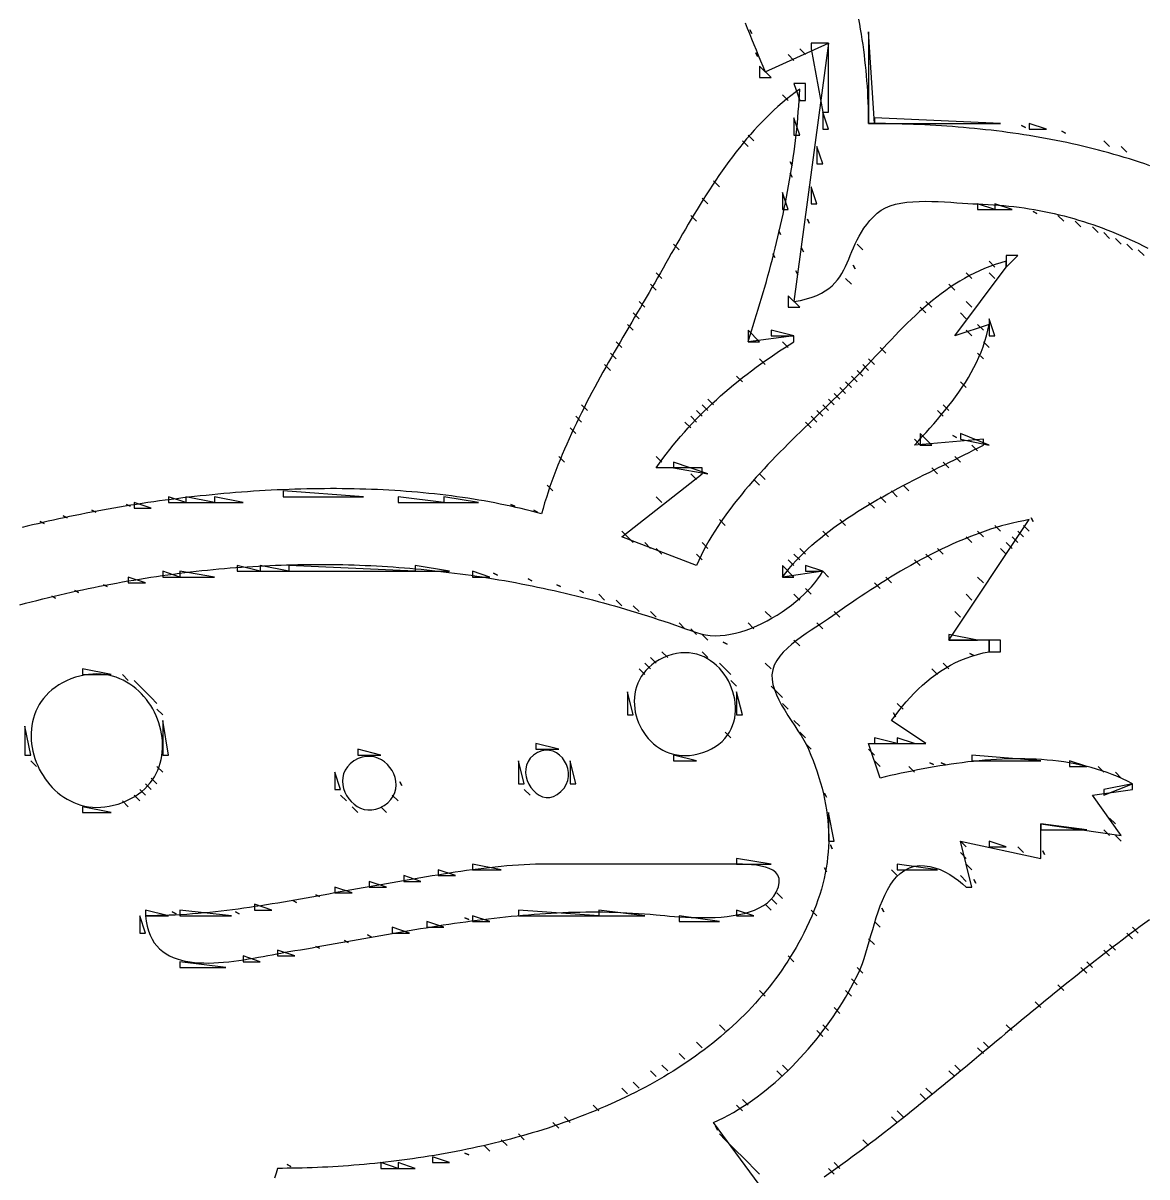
# Model space of a CAD drawing. Extents: x 0 to 589, y 0 to 633.
# Drawn here: x 286.7 to 482.5, y 295.5 to 496.5 of the extents above; entities that cross this region are included whole.
import ezdxf

# ---------------------------------------------------------------- set-up
doc = ezdxf.new("R2010")
doc.units = 0
for name, color, linetype in [('C250', 250, 'CONTINUOUS'), ('C251', 251, 'CONTINUOUS'), ('C252', 252, 'CONTINUOUS'), ('C253', 253, 'CONTINUOUS'), ('C254', 254, 'CONTINUOUS'), ('C27', 27, 'CONTINUOUS'), ('C37', 37, 'CONTINUOUS'), ('C49', 49, 'CONTINUOUS'), ('C59', 59, 'CONTINUOUS')]:
    doc.layers.add(name, color=color, linetype=linetype)

msp = doc.modelspace()

# ---------------------------------------------------------------- linework, layer by layer
at = {"layer": 'C250'}
for points in [[(434, 495), (434, 479), (435, 479), (434, 495)], [(286.1102, 395.1638), (287.1029, 395.4304), (288.0964, 395.691), (289.0903, 395.946), (290.0843, 396.1952), (291.0783, 396.4389), (292.072, 396.6772), (293.0652, 396.91), (294.0576, 397.1376), (295.049, 397.3599), (296.0392, 397.5771), (297.0279, 397.7893), (298.0149, 397.9966), (299, 398.199), (299.9944, 398.3986), (300.9885, 398.5931), (301.9823, 398.7825), (302.9756, 398.9669), (303.9686, 399.1461), (304.9612, 399.3202), (305.9534, 399.4893), (306.9453, 399.6532), (307.9367, 399.812), (308.9278, 399.9658), (309.9185, 400.1144), (310.9088, 400.2579), (311.8987, 400.3964), (312.8882, 400.5297), (313.8774, 400.658), (314.8661, 400.7812), (315.8545, 400.8992), (316.8425, 401.0122), (317.8301, 401.12), (318.8172, 401.2228), (319.804, 401.3205), (320.7904, 401.413), (321.7764, 401.5005), (322.762, 401.5829), (323.7472, 401.6602), (324.732, 401.7324), (325.7163, 401.7995), (326.7003, 401.8615), (327.6839, 401.9184), (328.6671, 401.9702), (329.6498, 402.0169), (330.6322, 402.0585), (331.6141, 402.0951), (332.5956, 402.1265), (333.5767, 402.1528), (334.5574, 402.1741), (335.5377, 402.1902), (336.5176, 402.2013), (337.497, 402.2072), (338.4761, 402.2081), (339.4547, 402.2039), (340.4329, 402.1945), (341.4106, 402.1801), (342.388, 402.1606), (343.3649, 402.136), (344.3414, 402.1063), (345.3174, 402.0715), (346.293, 402.0317), (347.2682, 401.9867), (348.243, 401.9366), (349.2173, 401.8815), (350.1913, 401.8212), (351.1647, 401.7559), (352.1377, 401.6855), (353.1103, 401.6099), (354.0825, 401.5293), (355.0542, 401.4436), (356.0255, 401.3528), (356.9963, 401.2569), (357.9667, 401.156), (358.9367, 401.0499), (359.9061, 400.9387), (360.8752, 400.8225), (361.8438, 400.7011), (362.812, 400.5747), (363.7797, 400.4432), (364.7469, 400.3066), (365.7137, 400.1649), (366.68, 400.0181), (367.6459, 399.8662), (368.6114, 399.7092), (369.5763, 399.5472), (370.5408, 399.38), (371.5049, 399.2078), (372.4685, 399.0305), (373.4316, 398.848), (374.3943, 398.6605), (375.3565, 398.4679), (376.3182, 398.2703), (377.2795, 398.0675), (378.2403, 397.8596), (379.2006, 397.6467), (380.1604, 397.4287), (381.1198, 397.2055), (382.0787, 396.9773), (383.0371, 396.744), (383.9951, 396.5057), (384.9526, 396.2622), (385.9096, 396.0136), (386.8661, 395.76), (387.8221, 395.5013), (388.7777, 395.2374), (389.7328, 394.9685), (390.6873, 394.6946), (391.6414, 394.4155), (392.595, 394.1313), (393.5482, 393.8421), (394.5008, 393.5477), (395.4529, 393.2483), (396.4046, 392.9438), (397.3558, 392.6342), (398.3064, 392.3196), (399.2566, 391.9998), (400.2063, 391.675), (401.1554, 391.345), (402.1041, 391.01), (403.0523, 390.6699), (404, 390.3248), (404.7689, 390.0851), (405.5686, 389.9164), (406.3958, 389.8157), (407.247, 389.7803), (408.1188, 389.8073), (409.0077, 389.8937), (409.9105, 390.0366), (410.8235, 390.2332), (411.7435, 390.4807), (412.667, 390.776), (413.5907, 391.1164), (414.511, 391.4989), (415.4246, 391.9207), (416.3281, 392.3789), (417.218, 392.8706), (418.0909, 393.3929), (418.9435, 393.943), (419.7722, 394.5179), (420.5738, 395.1148), (421.3447, 395.7308), (422.0816, 396.363), (422.781, 397.0085), (423.4396, 397.6644), (424.0539, 398.3279), (424.6205, 398.9961), (425.136, 399.6661), (425.5969, 400.335), (426, 401), (419, 400), (419.5636, 400.7413), (420.1512, 401.4683), (420.7618, 402.1811), (421.3945, 402.8802), (422.0484, 403.5658), (422.7228, 404.2384), (423.4167, 404.8982), (424.1292, 405.5456), (424.8594, 406.181), (425.6066, 406.8046), (426.3697, 407.4167), (427.148, 408.0179), (427.9405, 408.6082), (428.7464, 409.1882), (429.5648, 409.7582), (430.3949, 410.3184), (431.2357, 410.8692), (432.0863, 411.411), (432.946, 411.9441), (433.8138, 412.4688), (434.6888, 412.9854), (435.5702, 413.4944), (436.4571, 413.996), (437.3486, 414.4906), (438.2439, 414.9784), (439.142, 415.46), (440.0421, 415.9355), (440.9433, 416.4053), (441.8448, 416.8698), (442.7456, 417.3293), (443.645, 417.7841), (444.5419, 418.2345), (445.4356, 418.681), (446.3251, 419.1238), (447.2096, 419.5633), (448.0882, 419.9998), (448.96, 420.4337), (449.8243, 420.8652), (450.6799, 421.2948), (451.5262, 421.7227), (452.3622, 422.1493), (453.1871, 422.5749), (454, 423), (454, 424), (442, 423), (442.6698, 423.7289), (443.3414, 424.4638), (444.0129, 425.2052), (444.6824, 425.9534), (445.3482, 426.7089), (446.0082, 427.472), (446.6608, 428.2433), (447.3039, 429.0231), (447.9358, 429.8119), (448.5546, 430.6101), (449.1584, 431.4181), (449.7454, 432.2363), (450.3138, 433.0653), (450.8615, 433.9053), (451.3869, 434.7569), (451.8881, 435.6204), (452.3631, 436.4962), (452.8101, 437.3849), (453.2273, 438.2868), (453.6128, 439.2024), (453.9648, 440.1321), (454.2813, 441.0762), (454.5606, 442.0353), (454.8008, 443.0097), (455, 444), (449, 442), (458, 454), (458, 455), (457.0256, 454.7347), (456.0705, 454.437), (455.1341, 454.108), (454.2156, 453.749), (453.3146, 453.3611), (452.4302, 452.9456), (451.562, 452.5037), (450.7093, 452.0365), (449.8714, 451.5452), (449.0477, 451.0312), (448.2376, 450.4954), (447.4405, 449.9393), (446.6557, 449.3639), (445.8826, 448.7704), (445.1205, 448.1601), (444.3689, 447.5341), (443.6271, 446.8938), (442.8945, 446.2401), (442.1705, 445.5745), (441.4543, 444.8979), (440.7454, 444.2118), (440.0432, 443.5172), (439.3471, 442.8154), (438.6563, 442.1075), (437.9702, 441.3948), (437.2884, 440.6784), (436.61, 439.9596), (435.9345, 439.2396), (435.2612, 438.5195), (434.5896, 437.8006), (433.9189, 437.084), (433.2486, 436.371), (432.578, 435.6628), (431.9066, 434.9606), (431.2443, 434.2767), (430.5736, 433.5929), (429.8953, 432.9089), (429.2099, 432.2246), (428.5183, 431.5398), (427.821, 430.8541), (427.1188, 430.1674), (426.4124, 429.4795), (425.7025, 428.7901), (424.9897, 428.099), (424.2747, 427.406), (423.5583, 426.7109), (422.8411, 426.0133), (422.1238, 425.3132), (421.4071, 424.6103), (420.6917, 423.9044), (419.9784, 423.1952), (419.2677, 422.4825), (418.5604, 421.7661), (417.8571, 421.0458), (417.1587, 420.3214), (416.4657, 419.5925), (415.7788, 418.8591), (415.0988, 418.1209), (414.4263, 417.3776), (413.762, 416.629), (413.1066, 415.875), (412.4609, 415.1152), (411.8254, 414.3495), (411.201, 413.5777), (410.5882, 412.7994), (409.9878, 412.0146), (409.4004, 411.2229), (408.8269, 410.4242), (408.2677, 409.6182), (407.7237, 408.8047), (407.1956, 407.9835), (406.6839, 407.1543), (406.1895, 406.317), (405.713, 405.4713), (405.2551, 404.6169), (404.8165, 403.7537), (404.3979, 402.8815), (404, 402), (391, 407), (405, 418), (405, 419), (397, 419), (397.5694, 419.8182), (398.1514, 420.6261), (398.7458, 421.4238), (399.3522, 422.2112), (399.9704, 422.9885), (400.6001, 423.7559), (401.2411, 424.5132), (401.8932, 425.2608), (402.5559, 425.9986), (403.2291, 426.7267), (403.9126, 427.4452), (404.606, 428.1542), (405.3091, 428.8538), (406.0216, 429.5441), (406.7433, 430.2251), (407.4739, 430.897), (408.2131, 431.5598), (408.9607, 432.2136), (409.7163, 432.8585), (410.4799, 433.4945), (411.251, 434.1219), (412.0294, 434.7406), (412.8149, 435.3507), (413.6072, 435.9523), (414.406, 436.5456), (415.2111, 437.1306), (416.0222, 437.7073), (416.839, 438.2759), (417.6613, 438.8365), (418.4888, 439.3891), (419.3213, 439.9338), (420.1584, 440.4707), (421, 441), (421, 442), (413, 441), (413.3045, 441.9411), (413.6065, 442.8849), (413.9058, 443.8312), (414.2022, 444.7801), (414.4956, 445.7314), (414.7858, 446.685), (415.0727, 447.641), (415.3561, 448.5992), (415.6359, 449.5595), (415.9119, 450.522), (416.184, 451.4865), (416.4519, 452.4529), (416.7157, 453.4212), (416.975, 454.3914), (417.2298, 455.3633), (417.4798, 456.3369), (417.7251, 457.3121), (417.9653, 458.2889), (418.2003, 459.2672), (418.4301, 460.2468), (418.6544, 461.2278), (418.873, 462.2101), (419.0859, 463.1937), (419.2929, 464.1783), (419.4937, 465.164), (419.6884, 466.1508), (419.8767, 467.1385), (420.0584, 468.127), (420.2335, 469.1164), (420.4017, 470.1065), (420.5629, 471.0972), (420.7169, 472.0886), (420.8637, 473.0805), (421.003, 474.0728), (421.1347, 475.0656), (421.2587, 476.0587), (421.3747, 477.052), (421.4827, 478.0455), (421.5825, 479.0392), (421.6739, 480.0329), (421.7567, 481.0266), (421.8309, 482.0202), (421.8963, 483.0137), (421.9527, 484.007), (422, 485), (421.2157, 484.4317), (420.4446, 483.8447), (419.6864, 483.2395), (418.9408, 482.6169), (418.2076, 481.9773), (417.4865, 481.3216), (416.7771, 480.6502), (416.0793, 479.9638), (415.3927, 479.2631), (414.7171, 478.5486), (414.0521, 477.821), (413.3977, 477.0809), (412.7533, 476.3289), (412.1189, 475.5657), (411.494, 474.7919), (410.8785, 474.0081), (410.272, 473.215), (409.6743, 472.4131), (409.0851, 471.6031), (408.5041, 470.7856), (407.9311, 469.9613), (407.3658, 469.1308), (406.8078, 468.2946), (406.2571, 467.4535), (405.7131, 466.608), (405.1758, 465.7588), (404.6447, 464.9065), (404.1197, 464.0518), (403.6005, 463.1952), (403.0867, 462.3373), (402.5782, 461.4789), (402.0746, 460.6205), (401.5756, 459.7628), (401.0811, 458.9064), (400.5906, 458.0518), (400.104, 457.1999), (399.621, 456.351), (399.1413, 455.506), (398.6645, 454.6654), (398.1906, 453.8298), (397.7191, 453), (397.2284, 452.1404), (396.7347, 451.2808), (396.2382, 450.4211), (395.7393, 449.5612), (395.2383, 448.7009), (394.7357, 447.8402), (394.2317, 446.979), (393.7267, 446.1172), (393.2211, 445.2546), (392.7152, 444.3913), (392.2094, 443.527), (391.7039, 442.6618), (391.1992, 441.7954), (390.6957, 440.9279), (390.1936, 440.059), (389.6933, 439.1888), (389.1951, 438.3171), (388.6995, 437.4439), (388.2068, 436.5689), (387.7173, 435.6922), (387.2313, 434.8136), (386.7493, 433.9331), (386.2715, 433.0505), (385.7984, 432.1657), (385.3302, 431.2787), (384.8674, 430.3893), (384.4102, 429.4975), (383.9591, 428.6032), (383.5144, 427.7062), (383.0763, 426.8065), (382.6454, 425.9039), (382.2219, 424.9985), (381.8062, 424.09), (381.3986, 423.1784), (380.9995, 422.2635), (380.6092, 421.3454), (380.2281, 420.4239), (379.8566, 419.4988), (379.495, 418.5702), (379.1435, 417.6379), (378.8027, 416.7017), (378.4729, 415.7617), (378.1543, 414.8177), (377.8474, 413.8696), (377.5524, 412.9174), (377.2698, 411.9608), (377, 411), (376.1243, 411.2414), (375.2419, 411.4754), (374.353, 411.702), (373.4576, 411.9214), (372.556, 412.1335), (371.6484, 412.3384), (370.7347, 412.5362), (369.8152, 412.7269), (368.89, 412.9105), (367.9593, 413.0871), (367.0232, 413.2568), (366.0819, 413.4196), (365.1354, 413.5756), (364.184, 413.7247), (363.2278, 413.8672), (362.2669, 414.0029), (361.3015, 414.132), (360.3316, 414.2546), (359.3576, 414.3706), (358.3794, 414.4801), (357.3973, 414.5831), (356.4114, 414.6798), (355.4218, 414.7702), (354.4287, 414.8543), (353.4322, 414.9321), (352.4325, 415.0038), (351.4297, 415.0694), (350.4239, 415.1288), (349.4154, 415.1823), (348.4042, 415.2298), (347.3904, 415.2713), (346.3743, 415.307), (345.356, 415.3369), (344.3356, 415.361), (343.3133, 415.3793), (342.2891, 415.392), (341.2633, 415.3991), (340.236, 415.4006), (339.2074, 415.3967), (338.1775, 415.3872), (337.1465, 415.3723), (336.1146, 415.3521), (335.082, 415.3266), (334.0486, 415.2958), (333.0148, 415.2598), (331.9807, 415.2186), (330.9463, 415.1723), (329.9118, 415.121), (328.8775, 415.0647), (327.8433, 415.0034), (326.8095, 414.9372), (325.7762, 414.8662), (324.7436, 414.7903), (323.7118, 414.7097), (322.6809, 414.6245), (321.6511, 414.5345), (320.6225, 414.44), (319.5953, 414.3409), (318.5696, 414.2373), (317.5456, 414.1293), (316.5233, 414.0169), (315.503, 413.9002), (314.4849, 413.7791), (313.4689, 413.6538), (312.4553, 413.5244), (311.4443, 413.3908), (310.4359, 413.2531), (309.4303, 413.1113), (308.4277, 412.9656), (307.4282, 412.816), (306.4319, 412.6624), (305.439, 412.5051), (304.4497, 412.3439), (303.464, 412.1791), (302.4821, 412.0105), (301.5042, 411.8383), (300.5304, 411.6626), (299.5609, 411.4833), (298.5957, 411.3005), (297.6351, 411.1143), (296.6792, 410.9248), (295.7281, 410.7319), (294.7819, 410.5357), (293.8409, 410.3364), (292.9051, 410.1338), (291.9748, 409.9282), (291.05, 409.7195), (290.1308, 409.5077), (289.2176, 409.293), (288.3102, 409.0754), (287.409, 408.8549), (286.5141, 408.6316)], [(426, 481), (426, 478), (427, 478), (426, 481)], [(421, 480), (421, 477), (422, 477), (421, 480)], [(460.666656, 478.666656), (461.333344, 478.333344), (460.666656, 478.666656)], [(413, 477), (414, 476), (413, 477)], [(407, 469), (408, 468), (407, 469)], [(456, 465), (456, 464), (459, 464), (456, 465)], [(455, 453), (456, 452), (455, 453)], [(443, 447), (444, 446), (443, 447)], [(451, 448), (452, 447), (451, 448)], [(455, 445), (455, 442), (456, 442), (455, 445)], [(392, 444), (393, 443), (392, 444)], [(413, 443), (413, 441), (415, 441), (413, 443)], [(436, 440), (437, 439), (436, 440)], [(434, 438), (435, 437), (434, 438)], [(406, 431), (407, 430), (406, 431)], [(405, 430), (406, 429), (405, 430)], [(446, 429), (447, 428), (446, 429)], [(402, 427), (403, 426), (402, 427)], [(450, 425), (450, 424), (455, 423), (450, 425)], [(452, 423), (453, 422), (452, 423)], [(306, 413), (306, 412), (309, 412), (306, 413)], [(352, 414), (352, 413), (360, 413), (352, 414)], [(434, 413), (435, 412), (434, 413)], [(375.666656, 411.666656), (376.333344, 411.333344), (375.666656, 411.666656)], [(418, 290), (407, 305), (407.8671, 305.4006), (408.7284, 305.8267), (409.5835, 306.2773), (410.4319, 306.7519), (411.2734, 307.2497), (412.1075, 307.7699), (412.9339, 308.3118), (413.7521, 308.8746), (414.5617, 309.4577), (415.3625, 310.0602), (416.1539, 310.6815), (416.9357, 311.3208), (417.7075, 311.9774), (418.4688, 312.6505), (419.2192, 313.3394), (419.9585, 314.0434), (420.6861, 314.7617), (421.4018, 315.4935), (422.1052, 316.2382), (422.7958, 316.9951), (423.4732, 317.7633), (424.1372, 318.5421), (424.7872, 319.3309), (425.423, 320.1288), (426.0442, 320.9351), (426.6503, 321.7491), (427.241, 322.5701), (427.8158, 323.3973), (428.3745, 324.2299), (428.9166, 325.0673), (429.4418, 325.9087), (429.9496, 326.7534), (430.4397, 327.6006), (430.9117, 328.4496), (431.3652, 329.2996), (431.7998, 330.15), (432.2152, 331), (432.5731, 331.8067), (432.9093, 332.671), (433.2283, 333.5849), (433.5343, 334.5403), (433.8316, 335.5292), (434.1246, 336.5436), (434.4176, 337.5755), (434.715, 338.6167), (435.021, 339.6593), (435.34, 340.6953), (435.6764, 341.7165), (436.0343, 342.715), (436.4183, 343.6827), (436.8326, 344.6116), (437.2814, 345.4936), (437.7693, 346.3208), (438.3005, 347.0851), (438.8792, 347.7783), (439.51, 348.3927), (440.2978, 348.9691), (441.1255, 349.3774), (441.9845, 349.6307), (442.8659, 349.7424), (443.7611, 349.7258), (444.6614, 349.5942), (445.558, 349.3609), (446.4422, 349.0393), (447.3053, 348.6427), (448.1387, 348.1843), (448.9335, 347.6775), (449.6812, 347.1357), (450.3729, 346.572), (451, 346), (452, 346), (450, 354), (464, 351), (464, 357), (478, 355), (473, 362), (480, 363), (480, 364), (479.1271, 364.4413), (478.2449, 364.8556), (477.3538, 365.2433), (476.4542, 365.605), (475.5464, 365.9414), (474.6309, 366.253), (473.7079, 366.5404), (472.7779, 366.8041), (471.8413, 367.0447), (470.8985, 367.2628), (469.9497, 367.459), (468.9955, 367.6339), (468.0361, 367.788), (467.072, 367.9219), (466.1036, 368.0362), (465.1312, 368.1315), (464.1552, 368.2083), (463.176, 368.2672), (462.1939, 368.3088), (461.2094, 368.3337), (460.2229, 368.3425), (459.2346, 368.3357), (458.2451, 368.3139), (457.2546, 368.2776), (456.2635, 368.2275), (455.2723, 368.1642), (454.2814, 368.0881), (453.291, 368), (452.3016, 367.9003), (451.3135, 367.7897), (450.3272, 367.6687), (449.343, 367.5378), (448.3613, 367.3978), (447.3825, 367.2491), (446.4069, 367.0923), (445.435, 366.928), (444.4671, 366.7568), (443.5037, 366.5793), (442.545, 366.396), (441.5914, 366.2075), (440.6434, 366.0144), (439.7014, 365.8173), (438.7656, 365.6167), (437.8365, 365.4132), (436.9145, 365.2075), (436, 365), (434, 371), (444, 371), (438, 375), (438.6123, 375.848), (439.2411, 376.6769), (439.887, 377.4852), (440.5503, 378.2716), (441.2317, 379.0347), (441.9316, 379.7734), (442.6505, 380.4861), (443.389, 381.1716), (444.1476, 381.8286), (444.9267, 382.4556), (445.7269, 383.0515), (446.5486, 383.6148), (447.3925, 384.1442), (448.259, 384.6384), (449.1486, 385.0961), (450.0618, 385.5159), (450.9991, 385.8964), (451.9611, 386.2365), (452.9482, 386.5346), (453.961, 386.7895), (455, 387), (455, 389), (448, 389), (462, 410), (461.0294, 409.8216), (460.061, 409.6217), (459.095, 409.4009), (458.1313, 409.1596), (457.1703, 408.8986), (456.212, 408.6185), (455.2565, 408.3199), (454.304, 408.0034), (453.3547, 407.6697), (452.4086, 407.3193), (451.4659, 406.9529), (450.5267, 406.5712), (449.5912, 406.1746), (448.6595, 405.7639), (447.7318, 405.3396), (446.8081, 404.9024), (445.8886, 404.453), (444.9735, 403.9918), (444.0628, 403.5196), (443.1568, 403.037), (442.2555, 402.5445), (441.3591, 402.0429), (440.4678, 401.5327), (439.5815, 401.0145), (438.7006, 400.489), (437.8252, 399.9567), (436.9552, 399.4184), (436.091, 398.8746), (435.2327, 398.326), (434.3803, 397.7731), (433.534, 397.2166), (432.6939, 396.6571), (431.8603, 396.0953), (431.0331, 395.5317), (430.2127, 394.9669), (429.399, 394.4017), (428.5922, 393.8365), (427.7925, 393.2721), (427, 392.7091), (426.3417, 392.2568), (425.6091, 391.777), (424.8194, 391.2694), (423.9898, 390.7341), (423.1375, 390.1709), (422.2798, 389.5797), (421.434, 388.9605), (420.6173, 388.3131), (419.8469, 387.6375), (419.1401, 386.9335), (418.5141, 386.2011), (417.9862, 385.4402), (417.5737, 384.6506), (417.2936, 383.8323), (417.1635, 382.9853), (417.1834, 382.1452), (417.328, 381.2838), (417.5819, 380.4051), (417.9297, 379.5133), (418.3559, 378.6124), (418.8451, 377.7065), (419.3818, 376.7996), (419.9507, 375.8959), (420.5363, 374.9994), (421.1231, 374.1141), (421.6958, 373.2443), (422.2389, 372.3938), (422.7369, 371.5669), (423.1745, 370.7676), (423.5362, 370), (423.9478, 369.0056), (424.3343, 368.02), (424.6958, 367.0427), (425.0319, 366.0732), (425.3427, 365.111), (425.6279, 364.1555), (425.8874, 363.2062), (426.1211, 362.2625), (426.3289, 361.324), (426.5107, 360.3901), (426.6663, 359.4604), (426.7955, 358.5342), (426.8984, 357.611), (426.9746, 356.6904), (427.0242, 355.7718), (427.047, 354.8546), (427.0428, 353.9384), (427.0115, 353.0226), (426.953, 352.1068), (426.8671, 351.1903), (426.7538, 350.2726), (426.6129, 349.3533), (426.4443, 348.4318), (426.2478, 347.5076), (426.0234, 346.5801), (425.7708, 345.6488), (425.49, 344.7133), (425.1808, 343.7729), (424.8432, 342.8272), (424.4769, 341.8756), (424.0819, 340.9176), (423.6579, 339.9526), (423.205, 338.9803), (422.723, 338)], [(429, 410), (430, 409), (429, 410)], [(426, 408), (427, 407), (426, 408)], [(422, 405), (423, 404), (422, 405)], [(457, 405), (458, 404), (457, 405)], [(328, 402), (328, 401), (333, 401), (328, 402)], [(355, 402), (355, 401), (361, 401), (355, 402)], [(311, 401), (311, 400), (314, 400), (311, 401)], [(379.666656, 398.666656), (380.333344, 398.333344), (379.666656, 398.666656)], [(383.666656, 397.666656), (384.333344, 397.333344), (383.666656, 397.666656)], [(428, 394), (429, 393), (428, 394)], [(449, 394), (450, 393), (449, 394)], [(401, 392), (402, 391), (401, 392)], [(408.666656, 388.666656), (409.333344, 388.333344), (408.666656, 388.666656)], [(445, 384), (446, 383), (445, 384)], [(418, 380), (419, 379), (418, 380)], [(438.333344, 376.333344), (438.666656, 375.666656), (438.333344, 376.333344)], [(311, 375), (311, 369), (312, 369), (311, 375)], [(421, 375), (422, 374), (421, 375)], [(409, 373), (410, 372), (409, 373)], [(439, 372), (439, 371), (442, 371), (439, 372)], [(376, 371), (376, 370), (380, 370), (376, 371)], [(423, 371), (424, 370), (423, 371)], [(288, 368), (289, 367), (288, 368)], [(382, 368), (382, 364), (383, 364), (382, 368)], [(446.666656, 367.666656), (447.333344, 367.333344), (446.666656, 367.666656)], [(474, 367), (475, 366), (474, 367)], [(307, 363), (308, 362), (307, 363)], [(450, 354), (451, 353), (450, 354)], [(477, 355), (478, 354), (477, 355)], [(337.666656, 344.666656), (338.333344, 344.333344), (337.666656, 344.666656)], [(417, 344), (418, 343), (417, 344)], [(308, 342), (308, 341), (312, 341), (308, 342)], [(333.666656, 343.666656), (334.333344, 343.333344), (333.666656, 343.666656)], [(373, 342), (373, 341), (387, 341), (373, 342)], [(411, 342), (411, 341), (414, 341), (411, 342)], [(482.9301, 340.285), (482.1338, 339.6971), (481.3427, 339.1109), (480.5566, 338.5272), (479.7757, 337.9467), (479, 337.3703), (478.2041, 336.7769), (477.4096, 336.1802), (476.6166, 335.58), (475.8248, 334.9765), (475.0343, 334.37), (474.2451, 333.7603), (473.457, 333.1478), (472.67, 332.5325), (471.8841, 331.9145), (471.0992, 331.2939), (470.3152, 330.6709), (469.5322, 330.0456), (468.75, 329.4181), (467.9685, 328.7884), (467.1879, 328.1568), (466.4079, 327.5233), (465.6285, 326.8881), (464.8497, 326.2513), (464.0714, 325.6129), (463.2936, 324.9731), (462.5162, 324.3321), (461.7392, 323.6899), (460.9625, 323.0467), (460.1861, 322.4025), (459.4098, 321.7576), (458.6337, 321.1119), (457.8577, 320.4657), (457.0818, 319.819), (456.3058, 319.1719), (455.5298, 318.5247), (454.7536, 317.8773), (453.9773, 317.2299), (453.2007, 316.5827), (452.4239, 315.9357), (451.6468, 315.289), (450.8692, 314.6429), (450.0913, 313.9973), (449.3128, 313.3524), (448.5338, 312.7084), (447.7542, 312.0653), (446.9739, 311.4232), (446.193, 310.7823), (445.4112, 310.1428), (444.6287, 309.5046), (443.8453, 308.868), (443.061, 308.233), (442.2757, 307.5997), (441.4894, 306.9684), (440.702, 306.339), (439.9135, 305.7117), (439.1237, 305.0867), (438.3328, 304.464), (437.5405, 303.8438), (436.747, 303.2261), (435.952, 302.6112), (435.1555, 301.999), (434.3576, 301.3898), (433.5581, 300.7836), (432.7569, 300.1806), (431.9542, 299.5809), (431.1496, 298.9845), (430.3434, 298.3917), (429.5352, 297.8025), (428.7253, 297.217), (427.9133, 296.6354), (427.0994, 296.0578), (426.2835, 295.4843)], [(435, 340), (436, 339), (435, 340)], [(422.7229, 338), (422.2882, 337.157), (421.8402, 336.3246), (421.3792, 335.5028), (420.9052, 334.6916), (420.4185, 333.8908), (419.9191, 333.1004), (419.4074, 332.3203), (418.8834, 331.5506), (418.3474, 330.7911), (417.7995, 330.0418), (417.2398, 329.3026), (416.6686, 328.5735), (416.0861, 327.8544), (415.4923, 327.1453), (414.8875, 326.4461), (414.2719, 325.7567), (413.6456, 325.0771), (413.0088, 324.4073), (412.3616, 323.7472), (411.7043, 323.0967), (411.037, 322.4557), (410.3599, 321.8243), (409.6732, 321.2024), (408.977, 320.5898), (408.2715, 319.9866), (407.5569, 319.3927), (406.8333, 318.8081), (406.101, 318.2326), (405.36, 317.6663), (404.6107, 317.109), (403.853, 316.5608), (403.0874, 316.0215), (402.3138, 315.4911), (401.5324, 314.9696), (400.7435, 314.4569), (399.9473, 313.9529), (399.1438, 313.4576), (398.3332, 312.971), (397.5159, 312.4929), (396.6918, 312.0233), (395.8612, 311.5622), (395.0242, 311.1095), (394.1811, 310.6652), (393.332, 310.2291), (392.477, 309.8013), (391.6164, 309.3817), (390.7503, 308.9702), (389.8789, 308.5668), (389.0024, 308.1714), (388.1209, 307.7839), (387.2346, 307.4044), (386.3437, 307.0327), (385.4484, 306.6689), (384.5488, 306.3127), (383.6451, 305.9643), (382.7375, 305.6234), (381.8261, 305.2902), (380.9112, 304.9645), (379.9929, 304.6462), (379.0713, 304.3353), (378.1467, 304.0318), (377.2192, 303.7356), (376.289, 303.4466), (375.3563, 303.1649), (374.4211, 302.8902), (373.4839, 302.6226), (372.5446, 302.3621), (371.6034, 302.1085), (370.6606, 301.8618), (369.7163, 301.6219), (368.7707, 301.3889), (367.8239, 301.1626), (366.8761, 300.943), (365.9276, 300.73), (364.9784, 300.5236), (364.0287, 300.3237), (363.0788, 300.1302), (362.1288, 299.9432), (361.1788, 299.7625), (360.2291, 299.5882), (359.2798, 299.42), (358.331, 299.2581), (357.383, 299.1023), (356.436, 298.9525), (355.49, 298.8088), (354.5454, 298.671), (353.6022, 298.5392), (352.6606, 298.4131), (351.7208, 298.2929), (350.783, 298.1785), (349.8473, 298.0697), (348.9139, 297.9665), (347.983, 297.8689), (347.0548, 297.7769), (346.1294, 297.6903), (345.2071, 297.6091), (344.2879, 297.5332), (343.3721, 297.4627), (342.4598, 297.3974), (341.5512, 297.3372), (340.6465, 297.2822), (339.7458, 297.2323), (338.8493, 297.1874), (337.9573, 297.1475), (337.0698, 297.1125), (336.1871, 297.0823), (335.3093, 297.0569), (334.4365, 297.0362), (333.5691, 297.0203), (332.707, 297.0089), (331.8506, 297.0022), (331, 297)], [(331, 335), (331, 334), (334, 334), (331, 335)], [(420, 334), (421, 333), (420, 334)], [(475, 335), (476, 334), (475, 335)], [(415, 328), (416, 327), (415, 328)], [(419, 315), (420, 314), (419, 315)], [(443, 310), (444, 309), (443, 310)], [(386, 308), (387, 307), (386, 308)], [(412, 309), (413, 308), (412, 309)], [(363.666656, 299.666656), (364.333344, 299.333344), (363.666656, 299.666656)], [(331, 297), (330.7456, 296.1617), (330.4754, 295.3227)], [(427, 297), (428, 296), (427, 297)]]:
    msp.add_lwpolyline(points, dxfattribs=at)
at = {"layer": 'C251'}
for points in [[(412.5011, 496.5399), (412.8695, 495.6083), (413.242, 494.6724), (413.619, 493.7322), (414.001, 492.7877), (414.3883, 491.8389), (414.7814, 490.8858), (415.1808, 489.9282), (415.5868, 488.9663), (416, 488), (427, 493), (421, 448), (422.1518, 448.2045), (423.1977, 448.4532), (424.1444, 448.744), (424.9988, 449.0746), (425.7676, 449.4429), (426.4577, 449.8469), (427.076, 450.2843), (427.6291, 450.7529), (428.1239, 451.2508), (428.5672, 451.7756), (428.9659, 452.3253), (429.3267, 452.8978), (429.6565, 453.4908), (429.9621, 454.1022), (430.2502, 454.7299), (430.5277, 455.3718), (430.8014, 456.0257), (431.0782, 456.6894), (431.3648, 457.3608), (431.668, 458.0378), (431.9946, 458.7182), (432.3515, 459.3999), (432.7455, 460.0807), (433.1834, 460.7584), (433.672, 461.4311), (434.218, 462.0964), (434.8284, 462.7523), (435.51, 463.3966), (436.1738, 463.8977), (436.9292, 464.3158), (437.7658, 464.6573), (438.6732, 464.9286), (439.6409, 465.1363), (440.6588, 465.2867), (441.7163, 465.3864), (442.8031, 465.4418), (443.9089, 465.4594), (445.0231, 465.4457), (446.1356, 465.4072), (447.2358, 465.3503), (448.3135, 465.2814), (449.3582, 465.2072), (450.3596, 465.134), (451.3072, 465.0682), (452.1908, 465.0165), (453, 464.9853), (453.9156, 464.9566), (454.8276, 464.9157), (455.7361, 464.8627), (456.6408, 464.7977), (457.5419, 464.7207), (458.4391, 464.6319), (459.3326, 464.5314), (460.2223, 464.4191), (461.1081, 464.2953), (461.9899, 464.16), (462.8678, 464.0133), (463.7417, 463.8553), (464.6115, 463.6861), (465.4773, 463.5057), (466.3389, 463.3143), (467.1963, 463.1119), (468.0496, 462.8987), (468.8985, 462.6747), (469.7432, 462.44), (470.5835, 462.1947), (471.4195, 461.9389), (472.251, 461.6726), (473.078, 461.3961), (473.9006, 461.1093), (474.7185, 460.8124), (475.5319, 460.5054), (476.3407, 460.1884), (477.1448, 459.8616), (477.9441, 459.5249), (478.7387, 459.1786), (479.5285, 458.8227), (480.3134, 458.4572), (481.0935, 458.0823), (481.8686, 457.698), (482.6388, 457.3045)], [(483.0037, 471.6596), (482.1203, 471.9632), (481.2338, 472.2596), (480.3442, 472.5486), (479.4517, 472.8305), (478.5562, 473.1053), (477.6578, 473.373), (476.7565, 473.6337), (475.8525, 473.8874), (474.9456, 474.1342), (474.036, 474.3742), (473.1238, 474.6074), (472.209, 474.8338), (471.2915, 475.0535), (470.3715, 475.2667), (469.4491, 475.4732), (468.5242, 475.6732), (467.5969, 475.8668), (466.6673, 476.0539), (465.7354, 476.2347), (464.8012, 476.4092), (463.8648, 476.5775), (462.9263, 476.7396), (461.9856, 476.8955), (461.0429, 477.0454), (460.0982, 477.1892), (459.1515, 477.3271), (458.2029, 477.4591), (457.2524, 477.5852), (456.3001, 477.7055), (455.346, 477.8201), (454.3901, 477.929), (453.4326, 478.0323), (452.4735, 478.1299), (451.5127, 478.2221), (450.5504, 478.3088), (449.5866, 478.3901), (448.6213, 478.466), (447.6547, 478.5366), (446.6866, 478.602), (445.7173, 478.6622), (444.7467, 478.7173), (443.7749, 478.7673), (442.8019, 478.8122), (441.8278, 478.8522), (440.8526, 478.8873), (439.8763, 478.9175), (438.8991, 478.9429), (437.921, 478.9636), (436.9419, 478.9796), (435.9621, 478.9909), (434.9814, 478.9977), (434, 479), (433.9955, 479.939), (433.9822, 480.875), (433.9602, 481.8081), (433.9294, 482.7381), (433.8898, 483.6651), (433.8416, 484.589), (433.7848, 485.5099), (433.7194, 486.4276), (433.6455, 487.3423), (433.5631, 488.2538), (433.4723, 489.1622), (433.3731, 490.0674), (433.2655, 490.9694), (433.1496, 491.8682), (433.0254, 492.7638), (432.893, 493.6561), (432.7525, 494.5452), (432.6038, 495.431), (432.447, 496.3136), (432.2822, 497.1928)], [(420, 491), (421, 490), (420, 491)], [(422, 492), (423, 491), (422, 492)], [(421, 486), (422, 483), (423, 483), (423, 486), (421, 486)], [(475, 476), (476, 475), (475, 476)], [(420.333344, 472.333344), (420.666656, 471.666656), (420.333344, 472.333344)], [(419, 467), (419, 464), (420, 464), (419, 467)], [(424, 468), (424, 465), (425, 465), (424, 468)], [(405, 466), (406, 465), (405, 466)], [(403, 463), (404, 462), (403, 463)], [(423.333344, 462.333344), (423.666656, 461.666656), (423.333344, 462.333344)], [(473, 461), (474, 460), (473, 461)], [(400, 458), (401, 457), (400, 458)], [(417.333344, 456.333344), (417.666656, 455.666656), (417.333344, 456.333344)], [(422.333344, 457.333344), (422.666656, 456.666656), (422.333344, 457.333344)], [(432, 458), (433, 457), (432, 458)], [(455, 455), (456, 454), (455, 455)], [(421.333344, 453.333344), (421.666656, 452.666656), (421.333344, 453.333344)], [(451, 453), (452, 452), (451, 453)], [(396, 451), (397, 450), (396, 451)], [(430, 452), (431, 451), (430, 452)], [(448, 451), (449, 450), (448, 451)], [(444, 448), (445, 447), (444, 448)], [(393, 446), (394, 445), (393, 446)], [(451, 443), (452, 442), (451, 443)], [(453, 444), (454, 443), (453, 444)], [(419, 441), (420, 440), (419, 441)], [(454, 441), (455, 440), (454, 441)], [(389, 439), (390, 438), (389, 439)], [(453, 439), (454, 438), (453, 439)], [(388, 437), (389, 436), (388, 437)], [(415, 438), (416, 437), (415, 438)], [(433, 437), (434, 436), (433, 437)], [(411, 435), (412, 434), (411, 435)], [(431, 435), (432, 434), (431, 435)], [(432, 436), (433, 435), (432, 436)], [(430, 434), (431, 433), (430, 434)], [(404, 429), (405, 428), (404, 429)], [(447, 430), (448, 429), (447, 430)], [(403, 428), (404, 427), (403, 428)], [(442, 424), (443, 423), (442, 424)], [(380, 421), (381, 420), (380, 421)], [(400, 420), (400, 419), (406, 418), (400, 420)], [(445, 419), (446, 418), (445, 419)], [(415, 418), (416, 417), (415, 418)], [(438, 415), (439, 414), (438, 415)], [(315, 414), (315, 413), (320, 413), (315, 414)], [(436, 414), (437, 413), (436, 414)], [(293.666656, 410.666656), (294.333344, 410.333344), (293.666656, 410.666656)], [(298.666656, 411.666656), (299.333344, 411.333344), (298.666656, 411.666656)], [(289.666656, 409.666656), (290.333344, 409.333344), (289.666656, 409.666656)], [(408, 410), (409, 409), (408, 410)], [(456, 409), (457, 408), (456, 409)], [(392, 407), (393, 406), (392, 407)], [(395, 406), (396, 405), (395, 406)], [(451, 407), (452, 406), (451, 407)], [(458, 406), (459, 405), (458, 406)], [(459, 407), (460, 406), (459, 407)], [(397, 405), (398, 404), (397, 405)], [(404, 404), (405, 403), (404, 404)], [(421, 404), (422, 403), (421, 404)], [(333, 402), (333, 401), (355, 401), (333, 402)], [(305, 400), (305, 399), (308, 399), (305, 400)], [(368.666656, 400.666656), (369.333344, 400.333344), (368.666656, 400.666656)], [(426, 401), (427, 400), (426, 401)], [(437, 400), (438, 399), (437, 400)], [(453, 400), (454, 399), (453, 400)], [(374.666656, 399.666656), (375.333344, 399.333344), (374.666656, 399.666656)], [(295.666656, 397.666656), (296.333344, 397.333344), (295.666656, 397.666656)], [(421, 397), (422, 396), (421, 397)], [(393, 395), (394, 394), (393, 395)], [(396, 394), (397, 393), (396, 394)], [(413, 392), (414, 391), (413, 392)], [(403, 391), (404, 390), (403, 391)], [(405, 390), (406, 389), (405, 390)], [(448, 390), (448, 389), (453, 389), (448, 390)], [(421, 389), (422, 388), (421, 389)], [(455, 389), (455, 387), (457, 387), (457, 389), (455, 389)], [(399.004639, 386.253845), (398.2214, 385.9272), (397.4995, 385.5603), (396.8375, 385.1558), (396.2345, 384.7163), (395.6893, 384.2449), (395.2008, 383.7441), (394.7678, 383.2169), (394.3893, 382.6659), (394.0641, 382.0941), (393.7911, 381.5041), (393.5691, 380.8988), (393.3971, 380.281), (393.2739, 379.6534), (393.1985, 379.0188), (393.1696, 378.38), (393.1862, 377.7399), (393.2472, 377.1011), (393.3514, 376.4666), (393.4976, 375.839), (393.6849, 375.2212), (393.9121, 374.6159), (394.1779, 374.026), (394.4814, 373.4542), (394.8214, 372.9033), (395.1968, 372.3761), (395.6065, 371.8754), (396.0493, 371.4039), (396.5241, 370.9646), (397.0298, 370.5601), (397.5653, 370.1932), (398.1294, 369.8668), (398.7211, 369.5836), (399.3392, 369.3464), (399.9826, 369.158), (400.6501, 369.0212), (401.3407, 368.9388), (402.0533, 368.9135), (402.7866, 368.9482), (403.5397, 369.0456), (404.3113, 369.2085), (405.1004, 369.4398), (405.9058, 369.7422), (406.6417, 370.0856), (407.3129, 370.4731), (407.9207, 370.9014), (408.4666, 371.3673), (408.9517, 371.8675), (409.3776, 372.3989), (409.7455, 372.9582), (410.0568, 373.5422), (410.3128, 374.1476), (410.5149, 374.7712), (410.6645, 375.4097), (410.7629, 376.0601), (410.8114, 376.7189), (410.8114, 377.383), (410.7643, 378.0492), (410.6714, 378.7142), (410.534, 379.3748), (410.3536, 380.0278), (410.1314, 380.6698), (409.8689, 381.2978), (409.5673, 381.9085), (409.228, 382.4986), (408.8524, 383.0649), (408.4418, 383.6042), (407.9975, 384.1132), (407.521, 384.5887), (407.0136, 385.0275), (406.4766, 385.4264), (405.9114, 385.7821), (405.3193, 386.0914), (404.7017, 386.3511), (404.06, 386.5579), (403.3954, 386.7086), (402.7094, 386.7999), (402.0032, 386.8287), (401.2783, 386.7918), (400.536, 386.6858), (399.7776, 386.5075), (399.0046, 386.2538)], [(398, 387), (399, 386), (398, 387)], [(405, 387), (406, 386), (405, 387)], [(395, 385), (396, 384), (395, 385)], [(408, 385), (409, 384), (408, 385)], [(304, 383), (305, 382), (304, 383)], [(410, 382), (411, 381), (410, 382)], [(307, 381), (308, 380), (307, 381)], [(308, 380), (309, 379), (308, 380)], [(439, 378), (440, 377), (439, 378)], [(310, 377), (311, 376), (310, 377)], [(422, 373), (423, 372), (422, 373)], [(345, 370), (345, 369), (349, 369), (345, 370)], [(375.603394, 368.96759), (375.0574, 368.4469), (374.6577, 367.8642), (374.3948, 367.2347), (374.2592, 366.5738), (374.2412, 365.8968), (374.3314, 365.2191), (374.5204, 364.5561), (374.7986, 363.9231), (375.1565, 363.3355), (375.5846, 362.8085), (376.0734, 362.3577), (376.6134, 361.9983), (377.1951, 361.7458), (377.809, 361.6153), (378.4456, 361.6225), (379.0954, 361.7825), (379.7489, 362.1107), (380.3966, 362.6226), (380.9346, 363.2349), (381.3226, 363.8925), (381.5701, 364.5804), (381.6865, 365.2835), (381.6815, 365.9867), (381.5644, 366.6751), (381.3449, 367.3336), (381.0323, 367.9472), (380.6363, 368.5008), (380.1663, 368.9794), (379.6318, 369.368), (379.0423, 369.6516), (378.4074, 369.8151), (377.7366, 369.8434), (377.0393, 369.7217), (376.325, 369.4347), (375.6034, 368.9676)], [(434, 370), (435, 369), (434, 370)], [(435, 368), (436, 367), (435, 368)], [(469, 368), (469, 367), (472, 367), (469, 368)], [(310, 367), (311, 366), (310, 367)], [(308, 364), (309, 363), (308, 364)], [(342, 362), (343, 361), (342, 362)], [(351, 362), (352, 361), (351, 362)], [(304, 361), (305, 360), (304, 361)], [(344, 360), (345, 359), (344, 360)], [(427, 359), (427, 354), (428, 354), (427, 359)], [(475, 356), (476, 355), (475, 356)], [(308, 341), (308.1074, 340.0484), (308.2776, 339.168), (308.508, 338.3562), (308.7958, 337.6107), (309.1384, 336.9292), (309.533, 336.3093), (309.9771, 335.7486), (310.468, 335.2448), (311.0028, 334.7955), (311.5791, 334.3983), (312.1941, 334.0509), (312.8451, 333.7509), (313.5294, 333.496), (314.2445, 333.2838), (314.9875, 333.112), (315.7559, 332.978), (316.5469, 332.8797), (317.3578, 332.8147), (318.1861, 332.7805), (319.029, 332.7749), (319.8838, 332.7954), (320.7479, 332.8397), (321.6185, 332.9054), (322.4931, 332.9902), (323.3689, 333.0917), (324.2433, 333.2075), (325.1135, 333.3354), (325.9769, 333.4728), (326.8308, 333.6175), (327.6726, 333.7671), (328.4996, 333.9193), (329.309, 334.0716), (330.0983, 334.2217), (330.8647, 334.3672), (331.6056, 334.5059), (332.3182, 334.6352), (333, 334.753), (334.0141, 334.9234), (335.0263, 335.0955), (336.0365, 335.2692), (337.0448, 335.4442), (338.0514, 335.6203), (339.0562, 335.7973), (340.0593, 335.9751), (341.0609, 336.1534), (342.0609, 336.3321), (343.0596, 336.511), (344.0569, 336.6899), (345.0529, 336.8686), (346.0478, 337.0468), (347.0415, 337.2245), (348.0342, 337.4015), (349.0259, 337.5774), (350.0168, 337.7522), (351.0068, 337.9257), (351.9961, 338.0977), (352.9848, 338.2679), (353.9729, 338.4362), (354.9605, 338.6024), (355.9476, 338.7663), (356.9344, 338.9277), (357.9209, 339.0865), (358.9073, 339.2424), (359.8935, 339.3953), (360.8797, 339.5449), (361.8659, 339.691), (362.8522, 339.8336), (363.8387, 339.9723), (364.8255, 340.1071), (365.8126, 340.2376), (366.8001, 340.3638), (367.7881, 340.4854), (368.7767, 340.6023), (369.766, 340.7141), (370.7559, 340.8209), (371.7467, 340.9223), (372.7383, 341.0182), (373.7309, 341.1084), (374.7246, 341.1927), (375.7193, 341.2709), (376.7152, 341.3428), (377.7124, 341.4082), (378.7109, 341.467), (379.7108, 341.519), (380.7122, 341.5639), (381.7152, 341.6015), (382.7198, 341.6318), (383.7262, 341.6544), (384.7343, 341.6692), (385.7443, 341.6761), (386.7563, 341.6747), (387.7703, 341.665), (388.7864, 341.6468), (389.8046, 341.6197), (390.8252, 341.5838), (391.848, 341.5387), (392.8733, 341.4843), (393.901, 341.4204), (394.9313, 341.3467), (395.9643, 341.2632), (397, 341.1697), (397.6995, 341.1029), (398.4681, 341.0309), (399.2985, 340.9573), (400.1832, 340.8854), (401.1149, 340.8186), (402.0862, 340.7605), (403.0896, 340.7145), (404.1178, 340.6841), (405.1635, 340.6726), (406.2191, 340.6836), (407.2774, 340.7205), (408.331, 340.7868), (409.3724, 340.8858), (410.3942, 341.0212), (411.3892, 341.1962), (412.3498, 341.4144), (413.2688, 341.6792), (414.1387, 341.994), (414.952, 342.3624), (415.7016, 342.7878), (416.3799, 343.2736), (416.9796, 343.8232), (417.4932, 344.4402), (417.9135, 345.128), (418.2884, 346.0269), (418.4436, 346.808), (418.4015, 347.4795), (418.1841, 348.0497), (417.8138, 348.5269), (417.3127, 348.9193), (416.7031, 349.2353), (416.0072, 349.4829), (415.2472, 349.6707), (414.4453, 349.8067), (413.6239, 349.8992), (412.805, 349.9567), (412.0109, 349.9872), (411.2639, 349.999), (410.5862, 350.0005), (410, 350), (378, 350), (376.9928, 349.9914), (375.986, 349.9694), (374.9797, 349.9346), (373.9738, 349.8875), (372.9684, 349.8287), (371.9635, 349.7588), (370.9591, 349.6783), (369.9551, 349.5879), (368.9517, 349.4882), (367.9488, 349.3796), (366.9464, 349.2628), (365.9446, 349.1385), (364.9434, 349.007), (363.9427, 348.8692), (362.9426, 348.7254), (361.9431, 348.5763), (360.9442, 348.4226), (359.9459, 348.2647), (358.9483, 348.1032), (357.9513, 347.9388), (356.9549, 347.772), (355.9593, 347.6034), (354.9643, 347.4335), (353.97, 347.263), (352.9764, 347.0925), (351.9835, 346.9225), (350.9914, 346.7536), (350, 346.5864), (348.9817, 346.414), (347.967, 346.2392), (346.9558, 346.0624), (345.9477, 345.8838), (344.9427, 345.7038), (343.9405, 345.5228), (342.941, 345.3409), (341.9438, 345.1586), (340.9488, 344.9762), (339.9558, 344.794), (338.9645, 344.6123), (337.9749, 344.4314), (336.9866, 344.2517), (335.9995, 344.0735), (335.0133, 343.8971), (334.0279, 343.7229), (333.0431, 343.5511), (332.0586, 343.3821), (331.0742, 343.2162), (330.0898, 343.0537), (329.1051, 342.895), (328.1199, 342.7403), (327.1341, 342.5901), (326.1473, 342.4445), (325.1595, 342.304), (324.1703, 342.1689), (323.1797, 342.0395), (322.1874, 341.916), (321.1931, 341.7989), (320.1967, 341.6885), (319.198, 341.585), (318.1967, 341.4889), (317.1928, 341.4003), (316.1858, 341.3197), (315.1758, 341.2474), (314.1624, 341.1837), (313.1454, 341.1289), (312.1246, 341.0833), (311.0999, 341.0473), (310.0711, 341.0212), (309.0378, 341.0053), (308, 341)], [(365, 350), (365, 349), (370, 349), (365, 350)], [(411, 351), (411, 350), (417, 350), (411, 351)], [(359, 349), (359, 348), (362, 348), (359, 349)], [(426.333344, 349.333344), (426.666656, 348.666656), (426.333344, 349.333344)], [(438, 349), (439, 348), (438, 349)], [(450, 348), (451, 347), (450, 348)], [(341, 346), (341, 345), (344, 345), (341, 346)], [(424, 342), (425, 341), (424, 342)], [(307, 341), (307, 338), (308, 338), (307, 341)], [(357, 340), (357, 339), (360, 339), (357, 340)], [(363.666656, 340.666656), (364.333344, 340.333344), (363.666656, 340.666656)], [(351, 339), (351, 338), (354, 338), (351, 339)], [(479, 338), (480, 337), (479, 338)], [(434, 337), (435, 336), (434, 337)], [(325, 334), (325, 333), (328, 333), (325, 334)], [(314, 333), (314, 332), (322, 332), (314, 333)], [(471, 332), (472, 331), (471, 332)], [(467, 329), (468, 328), (467, 329)], [(428, 325), (429, 324), (428, 325)], [(408, 322), (409, 321), (408, 322)], [(458, 322), (459, 321), (458, 322)], [(425, 321), (426, 320), (425, 321)], [(404, 319), (405, 318), (404, 319)], [(453, 318), (454, 317), (453, 318)], [(401, 317), (402, 316), (401, 317)], [(398, 315), (399, 314), (398, 315)], [(418, 314), (419, 313), (418, 314)], [(448, 314), (449, 313), (448, 314)], [(393, 312), (394, 311), (393, 312)], [(438, 306), (439, 305), (438, 306)], [(379, 305), (380, 304), (379, 305)], [(433, 302), (434, 301), (433, 302)], [(367, 301), (368, 300), (367, 301)], [(410, 301), (411, 300), (410, 301)], [(411, 300), (412, 299), (411, 300)], [(352, 298), (352, 297), (355, 297), (352, 298)], [(412, 299), (413, 298), (412, 299)], [(413, 298), (414, 297), (413, 298)], [(414, 297), (415, 296), (414, 297)]]:
    msp.add_lwpolyline(points, dxfattribs=at)
at = {"layer": 'C252'}
for points in [[(424, 493), (424, 492), (426, 481), (427, 481), (427, 493), (424, 493)], [(415, 489), (415, 487), (417, 487), (415, 489)], [(419, 484), (420, 483), (419, 484)], [(435, 480), (435, 479), (457, 479), (435, 480)], [(462, 479), (462, 478), (465, 478), (462, 479)], [(467.666656, 477.666656), (468.333344, 477.333344), (467.666656, 477.666656)], [(412, 476), (413, 475), (412, 476)], [(425, 475), (425, 472), (426, 472), (425, 475)], [(478, 475), (479, 474), (478, 475)], [(453, 465), (453, 464), (456, 464), (453, 465)], [(462.666656, 463.666656), (463.333344, 463.333344), (462.666656, 463.666656)], [(467, 463), (468, 462), (467, 463)], [(418.333344, 460.333344), (418.666656, 459.666656), (418.333344, 460.333344)], [(470, 462), (471, 461), (470, 462)], [(475, 460), (476, 459), (475, 460)], [(477, 459), (478, 458), (477, 459)], [(479, 458), (480, 457), (479, 458)], [(481, 457), (482, 456), (481, 457)], [(397, 453), (398, 452), (397, 453)], [(420, 449), (420, 447), (422, 447), (420, 449)], [(394, 448), (395, 447), (394, 448)], [(450, 446), (451, 445), (450, 446)], [(390, 441), (391, 440), (390, 441)], [(429, 433), (430, 432), (429, 433)], [(450, 434), (451, 433), (450, 434)], [(427, 431), (428, 430), (427, 431)], [(428, 432), (429, 431), (428, 432)], [(384, 430), (385, 429), (384, 430)], [(425, 429), (426, 428), (425, 429)], [(426, 430), (427, 429), (426, 430)], [(383, 428), (384, 427), (383, 428)], [(423, 427), (424, 426), (423, 427)], [(424, 428), (425, 427), (424, 428)], [(382, 426), (383, 425), (382, 426)], [(448.666656, 424.666656), (449.333344, 424.333344), (448.666656, 424.666656)], [(397, 421), (398, 420), (397, 421)], [(449, 421), (450, 420), (449, 421)], [(447, 420), (448, 419), (447, 420)], [(403, 418), (404, 417), (403, 418)], [(414, 417), (415, 416), (414, 417)], [(378, 416), (379, 415), (378, 416)], [(440, 416), (441, 415), (440, 416)], [(304.666656, 412.666656), (305.333344, 412.333344), (304.666656, 412.666656)], [(360, 414), (360, 413), (366, 413), (360, 414)], [(371.666656, 412.666656), (372.333344, 412.333344), (371.666656, 412.666656)], [(397, 414), (398, 413), (397, 414)], [(462.333344, 410.333344), (462.666656, 409.666656), (462.333344, 410.333344)], [(461, 409), (462, 408), (461, 409)], [(391, 408), (392, 407), (391, 408)], [(405, 406), (406, 405), (405, 406)], [(453, 408), (454, 407), (453, 408)], [(460, 408), (461, 407), (460, 408)], [(444, 404), (445, 403), (444, 404)], [(446, 405), (447, 404), (446, 405)], [(420, 403), (421, 402), (420, 403)], [(442, 403), (443, 402), (442, 403)], [(300.666656, 398.666656), (301.333344, 398.333344), (300.666656, 398.666656)], [(423, 398), (424, 397), (423, 398)], [(435, 399), (436, 398), (435, 399)], [(291.666656, 396.666656), (292.333344, 396.333344), (291.666656, 396.666656)], [(387, 397), (388, 396), (387, 397)], [(390, 396), (391, 395), (390, 396)], [(451, 397), (452, 396), (451, 397)], [(416, 394), (417, 393), (416, 394)], [(425, 392), (426, 391), (425, 392)], [(396, 386), (397, 385), (396, 386)], [(297, 384), (297, 383), (302, 383), (297, 384)], [(394, 384), (395, 383), (394, 384)], [(409, 384), (410, 383), (409, 384)], [(416, 385), (417, 384), (416, 385)], [(447, 385), (448, 384), (447, 385)], [(295.003845, 382.257721), (294.2455, 381.9378), (293.5349, 381.5851), (292.8714, 381.2012), (292.2541, 380.7878), (291.6825, 380.3468), (291.1557, 379.8799), (290.6732, 379.3887), (290.2341, 378.8751), (289.8378, 378.3408), (289.4836, 377.7874), (289.1707, 377.2169), (288.8984, 376.6308), (288.6661, 376.031), (288.4731, 375.4192), (288.3185, 374.7971), (288.2018, 374.1665), (288.1221, 373.5291), (288.0789, 372.8866), (288.0714, 372.2408), (288.0988, 371.5934), (288.1605, 370.9463), (288.2558, 370.301), (288.3839, 369.6593), (288.5442, 369.0231), (288.736, 368.394), (288.9584, 367.7738), (289.2109, 367.1642), (289.4927, 366.5669), (289.8032, 365.9837), (290.1415, 365.4164), (290.507, 364.8666), (290.899, 364.3362), (291.3168, 363.8268), (291.7597, 363.3402), (292.2269, 362.8782), (292.7178, 362.4424), (293.2316, 362.0347), (293.7677, 361.6567), (294.3253, 361.3102), (294.9037, 360.997), (295.5023, 360.7188), (296.1202, 360.4772), (296.7569, 360.2742), (297.4115, 360.1113), (298.0834, 359.9904), (298.7719, 359.9132), (299.4763, 359.8814), (300.1958, 359.8968), (300.9298, 359.9611), (301.6775, 360.076), (302.4383, 360.2434), (303.2113, 360.4648), (303.9961, 360.7422), (304.7585, 361.0636), (305.473, 361.4179), (306.1404, 361.8033), (306.7612, 362.218), (307.3363, 362.6603), (307.8664, 363.1286), (308.352, 363.6209), (308.7941, 364.1357), (309.1932, 364.6711), (309.5501, 365.2255), (309.8654, 365.797), (310.14, 366.3839), (310.3744, 366.9846), (310.5695, 367.5971), (310.7259, 368.2199), (310.8443, 368.8512), (310.9254, 369.4892), (310.97, 370.1322), (310.9787, 370.7785), (310.9523, 371.4262), (310.8914, 372.0737), (310.7969, 372.7193), (310.6693, 373.3611), (310.5094, 373.9975), (310.3179, 374.6267), (310.0955, 375.247), (309.8429, 375.8566), (309.5609, 376.4538), (309.2501, 377.0368), (308.9112, 377.6039), (308.545, 378.1534), (308.1522, 378.6835), (307.7334, 379.1925), (307.2894, 379.6787), (306.8209, 380.1402), (306.3286, 380.5754), (305.8132, 380.9825), (305.2754, 381.3599), (304.7159, 381.7056), (304.1355, 382.018), (303.5347, 382.2955), (302.9145, 382.5361), (302.2754, 382.7382), (301.6181, 382.9), (300.9435, 383.0199), (300.2521, 383.096), (299.5447, 383.1266), (298.822, 383.11), (298.0847, 383.0444), (297.3335, 382.9281), (296.5692, 382.7594), (295.7923, 382.5365), (295.0038, 382.2577)], [(306, 382), (307, 381), (306, 382)], [(417, 381), (418, 380), (417, 381)], [(309, 379), (310, 378), (309, 379)], [(419, 378), (420, 377), (419, 378)], [(344.318665, 367.96759), (343.6817, 367.481), (343.1757, 366.9416), (342.7939, 366.3594), (342.5296, 365.7448), (342.3763, 365.1077), (342.3272, 364.4585), (342.3757, 363.8074), (342.515, 363.1645), (342.7387, 362.54), (343.0398, 361.9441), (343.4119, 361.3871), (343.8483, 360.879), (344.3422, 360.4302), (344.8871, 360.0508), (345.4762, 359.7509), (346.1029, 359.5409), (346.7605, 359.4308), (347.4424, 359.4309), (348.1419, 359.5514), (348.8523, 359.8025), (349.5671, 360.1944), (350.2257, 360.6971), (350.7512, 361.2507), (351.15, 361.8448), (351.4291, 362.4696), (351.5949, 363.1147), (351.6543, 363.7702), (351.6138, 364.4258), (351.4803, 365.0716), (351.2604, 365.6974), (350.9608, 366.293), (350.5881, 366.8485), (350.1492, 367.3536), (349.6506, 367.7983), (349.0991, 368.1725), (348.5013, 368.466), (347.864, 368.6688), (347.1939, 368.7707), (346.4976, 368.7616), (345.7818, 368.6315), (345.0532, 368.3702), (344.3186, 367.9676)], [(400, 369), (400, 368), (404, 368), (400, 369)], [(341, 366), (341, 363), (342, 363), (341, 366)], [(441, 367), (442, 366), (441, 367)], [(444.666656, 367.666656), (445.333344, 367.333344), (444.666656, 367.666656)], [(477, 366), (478, 365), (477, 366)], [(309, 365), (310, 364), (309, 365)], [(480, 364), (475, 363), (475, 362), (480, 364)], [(306, 362), (307, 361), (306, 362)], [(374, 363), (375, 362), (374, 363)], [(426.333344, 362.333344), (426.666656, 361.666656), (426.333344, 362.333344)], [(297, 360), (297, 359), (302, 359), (297, 360)], [(349, 360), (350, 359), (349, 360)], [(476, 358), (477, 357), (476, 358)], [(464, 357), (464, 356), (472, 356), (464, 357)], [(450, 352), (451, 351), (450, 352)], [(460, 353), (461, 352), (460, 353)], [(464.333344, 352.333344), (464.666656, 351.666656), (464.333344, 352.333344)], [(451, 350), (452, 349), (451, 350)], [(353, 348), (353, 347), (356, 347), (353, 348)], [(347, 347), (347, 346), (350, 346), (347, 347)], [(452.333344, 347.333344), (452.666656, 346.666656), (452.333344, 347.333344)], [(418, 345), (419, 344), (418, 345)], [(327, 343), (327, 342), (330, 342), (327, 343)], [(416, 343), (417, 342), (416, 343)], [(436.333344, 342.333344), (436.666656, 341.666656), (436.333344, 342.333344)], [(312.666656, 341.666656), (313.333344, 341.333344), (312.666656, 341.666656)], [(346.666656, 337.666656), (347.333344, 337.333344), (346.666656, 337.666656)], [(480, 339), (481, 338), (480, 339)], [(337.666656, 335.666656), (338.333344, 335.333344), (337.666656, 335.666656)], [(476, 336), (477, 335), (476, 336)], [(432, 332), (433, 331), (432, 332)], [(472, 333), (473, 332), (472, 333)], [(431, 330), (432, 329), (431, 330)], [(430, 328), (431, 327), (430, 328)], [(463, 326), (464, 325), (463, 326)], [(426, 322), (427, 321), (426, 322)], [(454, 319), (455, 318), (454, 319)], [(396, 314), (397, 313), (396, 314)], [(449, 315), (450, 314), (449, 315)], [(391, 311), (392, 310), (391, 311)], [(444, 311), (445, 310), (444, 311)], [(411, 308), (412, 307), (411, 308)], [(381, 306), (382, 305), (381, 306)], [(439, 307), (440, 306), (439, 307)], [(407.333344, 304.333344), (407.666656, 303.666656), (407.333344, 304.333344)], [(370, 302), (371, 301), (370, 302)], [(373, 303), (374, 302), (373, 303)], [(408, 303), (409, 302), (408, 303)], [(409, 302), (410, 301), (409, 302)], [(349, 298), (349, 297), (352, 297), (349, 298)], [(358, 299), (358, 298), (361, 298), (358, 299)], [(428, 298), (429, 297), (428, 298)]]:
    msp.add_lwpolyline(points, dxfattribs=at)
at = {"layer": 'C253'}
for points in [[(413.333344, 495.333344), (413.666656, 494.666656), (413.333344, 495.333344)], [(414.333344, 491.333344), (414.666656, 490.666656), (414.333344, 491.333344)], [(420.333344, 470.333344), (420.666656, 469.666656), (420.333344, 470.333344)], [(431.333344, 454.333344), (431.666656, 453.666656), (431.333344, 454.333344)], [(458, 456), (458, 454), (460, 456), (458, 456)], [(417, 443), (417, 442), (421, 442), (417, 443)], [(443, 425), (443, 423), (445, 423), (443, 425)], [(312, 414), (312, 413), (315, 413), (312, 414)], [(423, 402), (423, 401), (426, 401), (423, 402)], [(314, 401), (314, 400), (320, 400), (314, 401)], [(365, 401), (365, 400), (368, 400), (365, 401)], [(451.666656, 386.666656), (452.333344, 386.333344), (451.666656, 386.666656)], [(392, 380), (392, 376), (393, 376), (392, 380)], [(411, 380), (411, 376), (412, 376), (411, 380)], [(287, 374), (287, 369), (288, 369), (287, 374)], [(435, 372), (435, 371), (439, 371), (435, 372)], [(452, 369), (452, 368), (464, 368), (452, 369)], [(352.333344, 364.333344), (352.666656, 363.666656), (352.333344, 364.333344)], [(455, 354), (455, 353), (458, 353), (455, 354)], [(439, 350), (439, 349), (446, 349), (439, 350)], [(314, 342), (314, 341), (323, 341), (314, 342)], [(365, 341), (365, 340), (368, 340), (365, 341)], [(401, 341), (401, 340), (408, 340), (401, 341)], [(342.666656, 336.666656), (343.333344, 336.333344), (342.666656, 336.666656)], [(332.666656, 297.666656), (333.333344, 297.333344), (332.666656, 297.666656)]]:
    msp.add_lwpolyline(points, dxfattribs=at)
at = {"layer": 'C254'}
msp.add_lwpolyline([(332, 415), (332, 414), (346, 414), (332, 415)], dxfattribs=at)
at = {"layer": 'C27'}
for points in [[(320, 414), (320, 413), (325, 413), (320, 414)], [(427.333344, 353.333344), (427.666656, 352.666656), (427.333344, 353.333344)]]:
    msp.add_lwpolyline(points, dxfattribs=at)
at = {"layer": 'C37'}
for points in [[(419, 402), (419, 400), (421, 400), (419, 402)], [(323.666656, 341.666656), (324.333344, 341.333344), (323.666656, 341.666656)]]:
    msp.add_lwpolyline(points, dxfattribs=at)
at = {"layer": 'C49'}
msp.add_lwpolyline([(387, 342), (387, 341), (395, 341), (387, 342)], dxfattribs=at)
at = {"layer": 'C59'}
for points in [[(324, 402), (324, 401), (328, 401), (324, 402)], [(373, 368), (373, 364), (374, 364), (373, 368)]]:
    msp.add_lwpolyline(points, dxfattribs=at)

doc.saveas('drawing.dxf')
